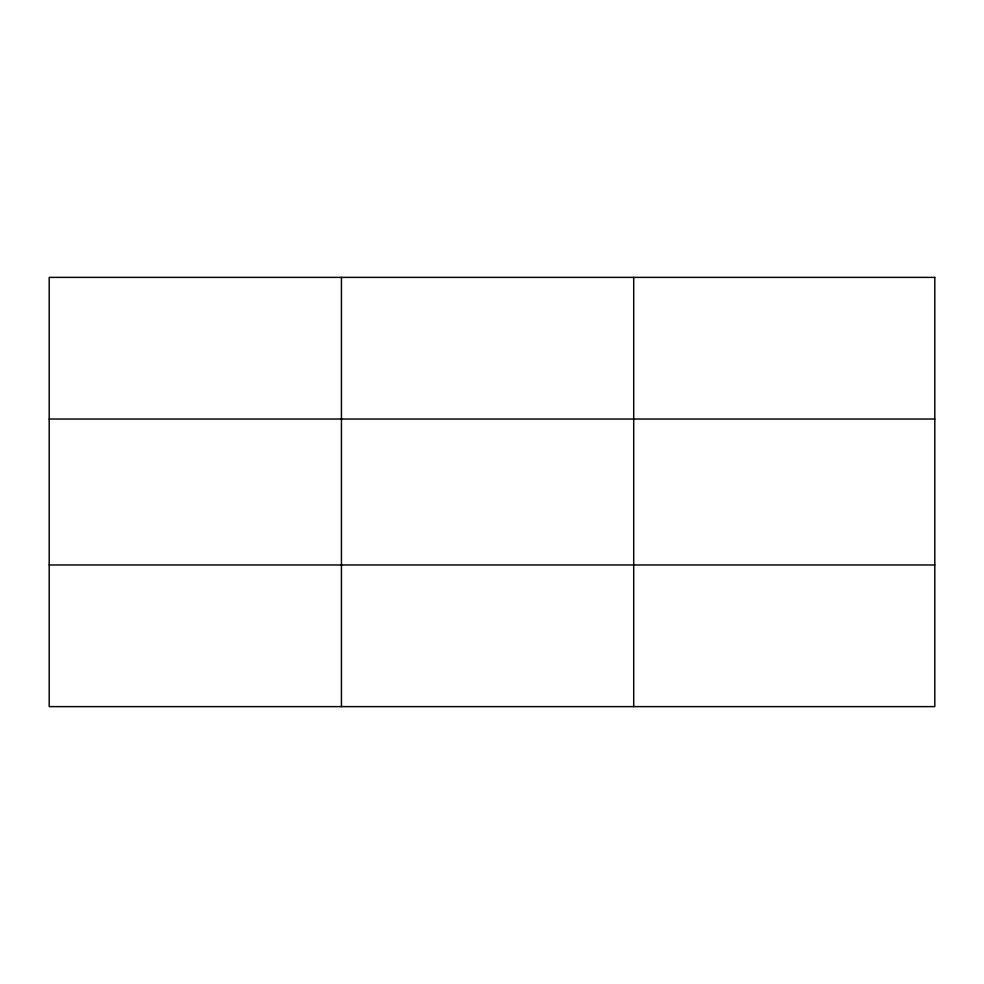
<?xml version="1.0" encoding="UTF-8"?>
<svg xmlns="http://www.w3.org/2000/svg" width="984" height="984" viewBox="0 0 984 984"><rect width="100%" height="100%" fill="white"/><g stroke="black" fill="none" stroke-linecap="round" stroke-linejoin="round"><path stroke-width="1.48" d="M341.448 277.377L341.448 706.623M633.696 277.377L633.696 706.623M49.2 419.024L934.8 419.024M49.2 564.976L934.8 564.976M934.8 277.377L934.8 706.623L49.2 706.623L49.2 277.377L934.8 277.377"/></g></svg>
